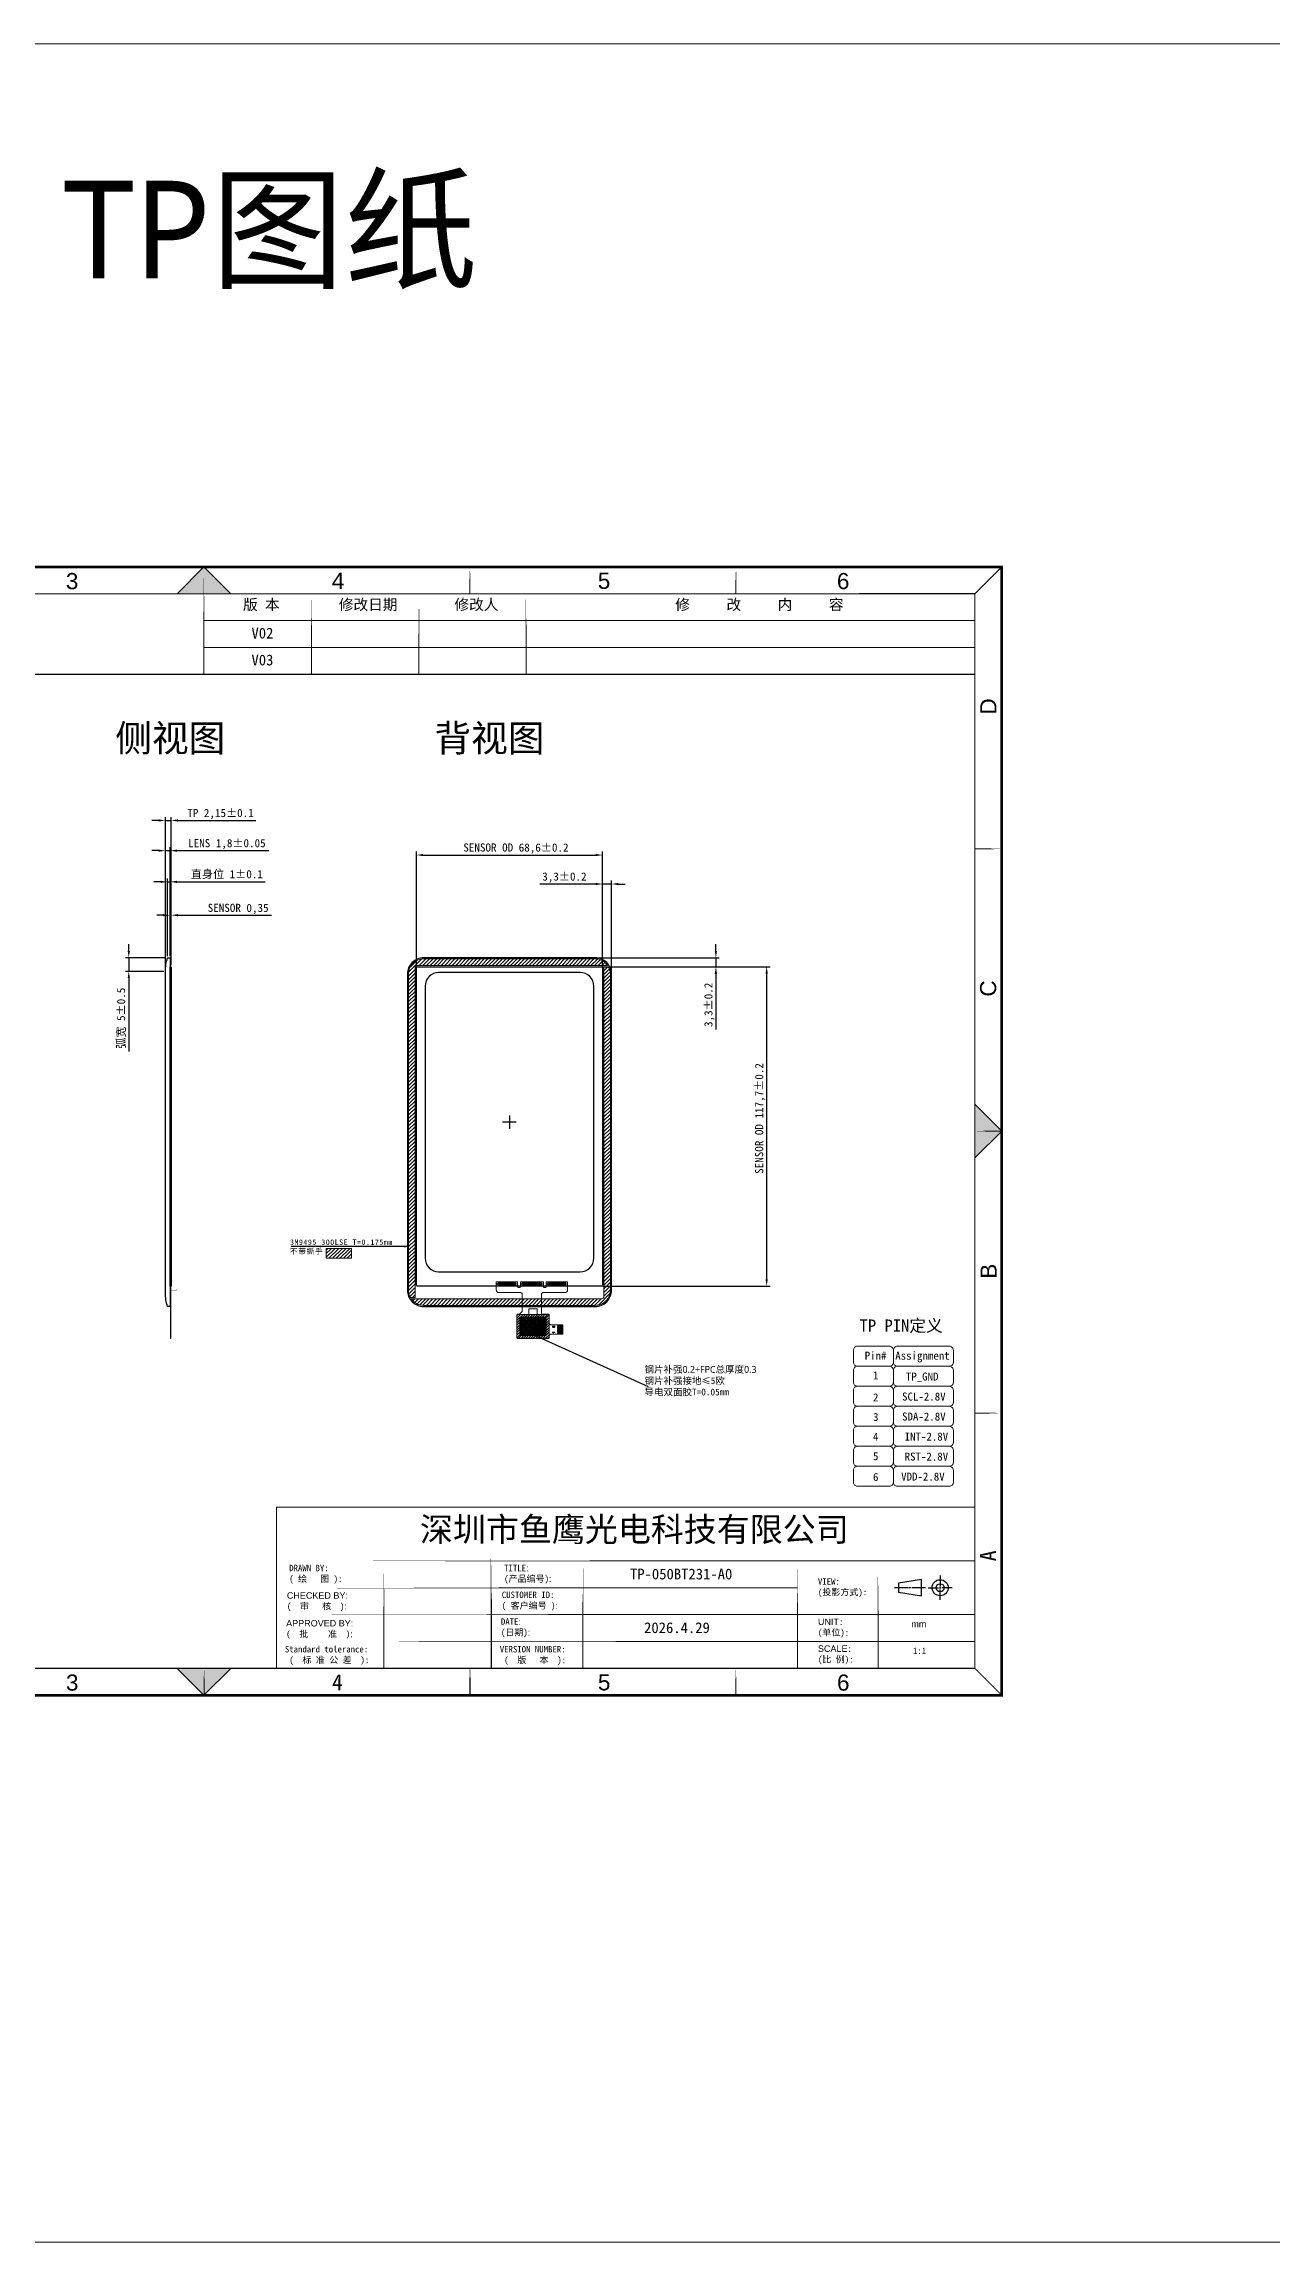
# Model space of a CAD drawing. Header units: millimetres. Extents: x 3771 to 6075, y -4461 to -3651.
# Drawn here: x 4311 to 4763, y -4461 to -3651 of the extents above; entities that cross this region are included whole.
import ezdxf

# ---------------------------------------------------------------- set-up
doc = ezdxf.new("R2010")
doc.units = ezdxf.units.MM
doc.header["$PDMODE"] = 35
doc.layers.get('0').update_dxf_attribs({"lineweight": 18})
doc.layers.get('Defpoints').update_dxf_attribs({"lineweight": 18})
for name, color, linetype in [('FPC', 5, 'Continuous'), ('LENS', 3, 'Continuous'), ('OCA', 2, 'Continuous'), ('SENSOR', 1, 'Continuous'), ('鑫视界图框', 3, 'Continuous')]:
    doc.layers.add(name, color=color, linetype=linetype)
for name, color, linetype, lineweight in [('TP-FPC', 30, 'Continuous', 0), ('双面胶', 2, 'Continuous', 13), ('图框', 4, 'Continuous', 9)]:
    doc.layers.add(name, color=color, linetype=linetype, lineweight=lineweight)
doc.styles.add('Arial', font='arial.ttf', dxfattribs={"height": 3})
doc.styles.get("Standard").update_dxf_attribs({"font": ''})
doc.styles.add('ZI2.5', font='', dxfattribs={"height": 2.5})
doc.styles.add('宋体', font='')
doc.styles.add('样式 4', font='')
doc.styles.add('黑体', font='simhei.ttf')
doc.styles.get('Standard').set_extended_font_data('宋体')
doc.styles.get('ZI2.5').set_extended_font_data('SimSun')
doc.styles.get('宋体').set_extended_font_data('宋体')
doc.styles.get('样式 4').set_extended_font_data('SimSun')
doc.dimstyles.new('HJ', dxfattribs={"dimtxt": 3, "dimasz": 2.5, "dimexe": 1.25, "dimexo": 0.625, "dimtad": 1, "dimtxsty": '黑体', "dimcen": 2.5, "dimclrd": 4, "dimclre": 4, "dimclrt": 4, "dimadec": 0, "dimazin": 0, "dimtfac": 1, "dimtmove": 0, "dimatfit": 3, "dimfxl": 1, "dimarcsym": 0})
doc.dimstyles.new('Standard$7', dxfattribs={"dimtxt": 2.5, "dimasz": 2.5, "dimexe": 0.5, "dimexo": 0.5, "dimgap": 0.8, "dimtad": 1, "dimdec": 8, "dimdsep": 46, "dimtxsty": '宋体', "dimcen": 1.25, "dimaunit": 1, "dimazin": 2, "dimtfac": 1, "dimtdec": 8, "dimtmove": 0, "dimatfit": 3, "dimfxl": 1, "dimtolj": 1, "dimarcsym": 0})

# ---------------------------------------------------------------- blocks, each defined once
blk = doc.blocks.new('*D16')
at = {"color": 4, "lineweight": -2}
for p, q in [((4353.22, -3947.8), (4350.72, -3947.8)), ((4355.72, -3991.64), (4355.72, -3946.55)), ((4355.72, -3947.8), (4357.52, -3947.8)), ((4357.52, -3986.64), (4357.52, -3946.55)), ((4360.02, -3947.8), (4393.89, -3947.8))]:
    blk.add_line(p, q, dxfattribs=at)
at = {"color": 4}
for points in [[(4353.22, -3947.38), (4353.22, -3948.21), (4355.72, -3947.8)], [(4360.02, -3947.38), (4360.02, -3948.21), (4357.52, -3947.8)]]:
    blk.add_solid(points, dxfattribs=at)
at = {"layer": 'Defpoints', "color": 0}
for p in [(4355.72, -3947.8), (4355.72, -3992.27), (4357.52, -3987.27)]:
    blk.add_point(p, dxfattribs=at)
at = {"color": 4, "insert": (4378.39, -3945.42), "char_height": 3, "attachment_point": 5, "style": '黑体'}
blk.add_mtext('LENS 1,8%%P0.05', dxfattribs=at)
blk = doc.blocks.new('*D17')
at = {"color": 4, "lineweight": -2}
for p, q in [((4355.02, -3971.58), (4352.52, -3971.58)), ((4357.52, -3986.64), (4357.52, -3970.33)), ((4357.52, -3971.58), (4357.87, -3971.58)), ((4357.87, -3989.94), (4357.87, -3970.33)), ((4360.37, -3971.58), (4394.84, -3971.58))]:
    blk.add_line(p, q, dxfattribs=at)
at = {"color": 4}
for points in [[(4355.02, -3971.16), (4355.02, -3972), (4357.52, -3971.58)], [(4360.37, -3971.16), (4360.37, -3972), (4357.87, -3971.58)]]:
    blk.add_solid(points, dxfattribs=at)
at = {"layer": 'Defpoints', "color": 0}
for p in [(4357.52, -3971.58), (4357.52, -3987.27), (4357.87, -3990.57)]:
    blk.add_point(p, dxfattribs=at)
at = {"color": 4, "insert": (4382.54, -3969.26), "char_height": 3, "attachment_point": 5, "style": '黑体'}
blk.add_mtext('SENSOR 0,35', dxfattribs=at)
blk = doc.blocks.new('*D18')
at = {"color": 4, "lineweight": -2}
for p, q in [((4355.72, -3991.64), (4355.72, -3935.42)), ((4357.87, -3989.94), (4357.87, -3935.42)), ((4353.22, -3936.67), (4350.72, -3936.67)), ((4355.72, -3936.67), (4357.87, -3936.67)), ((4360.37, -3936.67), (4389.08, -3936.67))]:
    blk.add_line(p, q, dxfattribs=at)
at = {"color": 4}
for points in [[(4353.22, -3936.26), (4353.22, -3937.09), (4355.72, -3936.67)], [(4360.37, -3936.26), (4360.37, -3937.09), (4357.87, -3936.67)]]:
    blk.add_solid(points, dxfattribs=at)
at = {"layer": 'Defpoints', "color": 0}
for p in [(4357.87, -3936.67), (4355.72, -3992.27), (4357.87, -3990.57)]:
    blk.add_point(p, dxfattribs=at)
at = {"color": 4, "insert": (4376.04, -3934.3), "char_height": 3, "attachment_point": 5, "style": '黑体'}
blk.add_mtext('TP 2,15%%P0.1', dxfattribs=at)
blk = doc.blocks.new('*D25')
at = {"color": 4, "lineweight": -2}
for p, q in [((4516.95, -3990.57), (4578.56, -3990.57)), ((4577.31, -3993.07), (4577.31, -4105.77)), ((4516.95, -4108.27), (4578.56, -4108.27))]:
    blk.add_line(p, q, dxfattribs=at)
at = {"color": 4}
for points in [[(4576.89, -3993.07), (4577.73, -3993.07), (4577.31, -3990.57)], [(4576.89, -4105.77), (4577.73, -4105.77), (4577.31, -4108.27)]]:
    blk.add_solid(points, dxfattribs=at)
at = {"layer": 'Defpoints', "color": 0}
for p in [(4516.32, -3990.57), (4516.32, -4108.27), (4577.31, -4108.27)]:
    blk.add_point(p, dxfattribs=at)
at = {"color": 4, "insert": (4574.93, -4046.5), "char_height": 3, "attachment_point": 5, "rotation": 90, "style": '黑体'}
blk.add_mtext('SENSOR OD 117,7%%P0.2', dxfattribs=at)
blk = doc.blocks.new('*D26')
at = {"color": 4, "lineweight": -2}
for p, q in [((4558.6, -3984.77), (4558.6, -3982.27)), ((4514.75, -3987.27), (4559.85, -3987.27)), ((4516.95, -3990.57), (4559.85, -3990.57)), ((4558.6, -3987.27), (4558.6, -3990.57)), ((4558.6, -3993.07), (4558.6, -4013.65))]:
    blk.add_line(p, q, dxfattribs=at)
at = {"color": 4}
for points in [[(4558.19, -3984.77), (4559.02, -3984.77), (4558.6, -3987.27)], [(4558.19, -3993.07), (4559.02, -3993.07), (4558.6, -3990.57)]]:
    blk.add_solid(points, dxfattribs=at)
at = {"layer": 'Defpoints', "color": 0}
for p in [(4514.12, -3987.27), (4516.32, -3990.57), (4558.6, -3987.27)]:
    blk.add_point(p, dxfattribs=at)
at = {"color": 4, "insert": (4556.22, -4004.61), "char_height": 3, "attachment_point": 5, "rotation": 90, "style": '黑体'}
blk.add_mtext('3,3%%P0.2', dxfattribs=at)
blk = doc.blocks.new('*D27')
at = {"color": 4, "lineweight": -2}
for p, q in [((4448.22, -3990.44), (4448.22, -3948.16)), ((4450.72, -3949.41), (4514.32, -3949.41)), ((4516.82, -3990.44), (4516.82, -3948.16))]:
    blk.add_line(p, q, dxfattribs=at)
at = {"color": 4}
for points in [[(4450.72, -3948.99), (4450.72, -3949.82), (4448.22, -3949.41)], [(4514.32, -3948.99), (4514.32, -3949.82), (4516.82, -3949.41)]]:
    blk.add_solid(points, dxfattribs=at)
at = {"layer": 'Defpoints', "color": 0}
for p in [(4516.82, -3949.41), (4448.22, -3991.07), (4516.82, -3991.07)]:
    blk.add_point(p, dxfattribs=at)
at = {"color": 4, "insert": (4484.91, -3947.03), "char_height": 3, "attachment_point": 5, "style": '黑体'}
blk.add_mtext('SENSOR OD 68,6%%P0.2', dxfattribs=at)
blk = doc.blocks.new('*D28')
at = {"color": 4, "lineweight": -2}
for p, q in [((4514.32, -3960.1), (4493.74, -3960.1)), ((4516.82, -3990.44), (4516.82, -3958.85)), ((4520.12, -3960.1), (4516.82, -3960.1)), ((4520.12, -3992.64), (4520.12, -3958.85)), ((4522.62, -3960.1), (4525.12, -3960.1))]:
    blk.add_line(p, q, dxfattribs=at)
at = {"color": 4}
for points in [[(4514.32, -3959.69), (4514.32, -3960.52), (4516.82, -3960.1)], [(4522.62, -3959.69), (4522.62, -3960.52), (4520.12, -3960.1)]]:
    blk.add_solid(points, dxfattribs=at)
at = {"layer": 'Defpoints', "color": 0}
for p in [(4520.12, -3960.1), (4516.82, -3991.07), (4520.12, -3993.27)]:
    blk.add_point(p, dxfattribs=at)
at = {"color": 4, "insert": (4502.78, -3957.72), "char_height": 3, "attachment_point": 5, "style": '黑体'}
blk.add_mtext('3,3%%P0.2', dxfattribs=at)
blk = doc.blocks.new('*D29')
at = {"color": 4, "lineweight": -2}
for p, q in [((4354.02, -3959.29), (4351.52, -3959.29)), ((4356.52, -3986.64), (4356.52, -3958.04)), ((4356.52, -3959.29), (4357.52, -3959.29)), ((4357.52, -3986.64), (4357.52, -3958.04)), ((4360.02, -3959.29), (4392.49, -3959.29))]:
    blk.add_line(p, q, dxfattribs=at)
at = {"color": 4}
for points in [[(4354.02, -3958.88), (4354.02, -3959.71), (4356.52, -3959.29)], [(4360.02, -3958.88), (4360.02, -3959.71), (4357.52, -3959.29)]]:
    blk.add_solid(points, dxfattribs=at)
at = {"layer": 'Defpoints', "color": 0}
for p in [(4356.52, -3959.29), (4356.52, -3987.27), (4357.52, -3987.27)]:
    blk.add_point(p, dxfattribs=at)
at = {"color": 4, "insert": (4378.39, -3956.65), "char_height": 3, "attachment_point": 5, "style": '黑体'}
blk.add_mtext('直身位 1%%P0.1', dxfattribs=at)
blk = doc.blocks.new('*D31')
at = {"color": 4, "lineweight": -2}
for p, q in [((4342.24, -3984.77), (4342.24, -3982.27)), ((4355.9, -3987.27), (4340.99, -3987.27)), ((4355.1, -3992.27), (4340.99, -3992.27)), ((4342.24, -3987.27), (4342.24, -3992.27)), ((4342.24, -3994.77), (4342.24, -4021.81))]:
    blk.add_line(p, q, dxfattribs=at)
at = {"color": 4}
for points in [[(4341.82, -3984.77), (4342.66, -3984.77), (4342.24, -3987.27)], [(4341.82, -3994.77), (4342.66, -3994.77), (4342.24, -3992.27)]]:
    blk.add_solid(points, dxfattribs=at)
at = {"layer": 'Defpoints', "color": 0}
for p in [(4342.24, -3992.27), (4355.72, -3992.27), (4356.52, -3987.27)]:
    blk.add_point(p, dxfattribs=at)
at = {"color": 4, "insert": (4339.59, -4009.54), "char_height": 3, "attachment_point": 5, "rotation": 90, "style": '黑体'}
blk.add_mtext('弧宽 5%%P0.5', dxfattribs=at)

msp = doc.modelspace()

# ---------------------------------------------------------------- hatches: boundary and pattern name
for points in [[(4360.031, -3853.121), (4369.931, -3843.221), (4379.831, -3853.121)], [(4654.061, -4041.221), (4663.961, -4051.121), (4654.061, -4061.021)], [(4360.031, -4249.121), (4369.931, -4259.021), (4379.831, -4249.121)]]:
    msp.add_hatch(color=3).paths.add_polyline_path(points)
h = msp.add_hatch()
h.set_pattern_fill('ANSI31', color=256, scale=0.2, style=0)
h.set_pattern_definition([(45, (11.65926, -5.84124), (-0.449012806, 0.449012806), [])])
edge = h.paths.add_edge_path()
edge.add_line((4485.703, -4127.497), (4496.703, -4127.497))
edge.add_arc((4496.703, -4127.097), 0.4, 270, 360)
edge.add_line((4497.103, -4127.097), (4497.103, -4119.097))
edge.add_arc((4496.703, -4119.097), 0.4, 0, 90)
edge.add_line((4496.703, -4118.697), (4485.703, -4118.697))
edge.add_arc((4485.703, -4119.097), 0.4, 90, 180)
edge.add_line((4485.303, -4119.097), (4485.303, -4127.097))
edge.add_arc((4485.703, -4127.097), 0.4, 180, 270)
h = msp.add_hatch()
h.set_pattern_fill('ANSI37', color=4, scale=0.15, style=0)
h.set_pattern_definition([(45, (0, -1.304), (-0.336759605, 0.336759605), []), (135, (0, -1.304), (-0.336759605, -0.336759605), [])])
h.paths.add_polyline_path([(4486.303, -4126.497), (4496.103, -4126.497), (4496.103, -4119.697), (4486.303, -4119.697)])
at = {"layer": '双面胶'}
h = msp.add_hatch(dxfattribs=at)
h.set_pattern_fill('ANSI31', color=6, scale=0.3, style=0)
h.set_pattern_definition([(45, (2837.8011, -4297.599), (-0.6735192, 0.6735192), [])])
edge = h.paths.add_edge_path()
edge.add_line((4446.017, -4112.455), (4447.723, -4112.455))
edge.add_line((4447.723, -4112.455), (4447.723, -3991.067))
edge.add_arc((4448.723, -3991.067), 1, 90, 180, ccw=False)
edge.add_line((4448.723, -3990.067), (4518.719, -3990.067))
edge.add_arc((4514.123, -3993.267), 5.6, 34.849905, 90)
edge.add_line((4514.123, -3987.667), (4450.923, -3987.667))
edge.add_arc((4450.923, -3993.267), 5.6, 90, 180)
edge.add_line((4445.323, -3993.267), (4445.323, -4109.755))
edge.add_arc((4450.923, -4109.755), 5.6, 180, 208.825449)
edge = h.paths.add_edge_path()
edge.add_line((4519.029, -3990.567), (4517.323, -3990.567))
edge.add_line((4517.323, -3990.567), (4517.323, -4111.955))
edge.add_arc((4516.323, -4111.955), 1, -90, 0, ccw=False)
edge.add_line((4516.323, -4112.955), (4446.327, -4112.955))
edge.add_arc((4450.923, -4109.755), 5.6, 214.849905, 270)
edge.add_line((4450.923, -4115.355), (4514.123, -4115.355))
edge.add_arc((4514.123, -4109.755), 5.6, 270, 360.000001)
edge.add_line((4519.723, -4109.755), (4519.723, -3993.267))
edge.add_arc((4514.123, -3993.267), 5.6, 0.000001, 28.825449)
h = msp.add_hatch(dxfattribs=at)
h.set_pattern_fill('ANSI31', color=6, scale=0.3, style=0)
h.set_pattern_definition([(45, (3471.6971, -4894.1573), (-0.6735192, 0.6735192), [])])
h.paths.add_polyline_path([(4415.027, -4094.353), (4424.356, -4094.353), (4424.356, -4098.007), (4415.027, -4098.007)])

# ---------------------------------------------------------------- linework, layer by layer
at = {"color": 1}
msp.add_lwpolyline([(3994.728, -4460.527), (6074.728, -4460.527), (6074.728, -3650.527), (3994.728, -3650.527)], close=True, dxfattribs=at)
at = {"color": 3}
for points in [[(4360.031, -3853.121), (4369.931, -3843.221), (4379.831, -3853.121)], [(4654.061, -4041.221), (4663.961, -4051.121), (4654.061, -4061.021)], [(4360.031, -4249.121), (4369.931, -4259.021), (4379.831, -4249.121)]]:
    msp.add_lwpolyline(points, close=True, dxfattribs=at)
msp.add_lwpolyline([(4485.703, -4127.497), (4496.703, -4127.497, 0.4142136), (4497.103, -4127.097), (4497.103, -4119.097, 0.4142136), (4496.703, -4118.697), (4485.703, -4118.697, 0.4142136), (4485.303, -4119.097), (4485.303, -4127.097, 0.4142136)], format="xyb", close=True)
at = {"color": 4}
for points in [[(4486.303, -4126.497), (4496.103, -4126.497), (4496.103, -4119.697), (4486.303, -4119.697)], [(4489.703, -4119.697), (4492.703, -4119.697), (4492.703, -4116.697), (4489.703, -4116.697)]]:
    msp.add_lwpolyline(points, close=True, dxfattribs=at)
at = {"color": 0}
for points in [[(4498.522, -4123.193, 0.1400578), (4498.519, -4123.25, 0.1542561), (4498.55, -4123.303, 0.1173098), (4498.603, -4123.333, 0.0551885), (4498.751, -4123.357, -0.1019558), (4498.7, -4123.294, -0.0934903), (4498.681, -4123.229, -0.1076142), (4498.693, -4123.132, -0.1220378), (4498.756, -4123.037, -0.1840073), (4498.936, -4122.966, -0.1692967), (4499.13, -4123.016, -0.2070681), (4499.233, -4123.186, -0.175785), (4499.2, -4123.372, -0.184871), (4499.038, -4123.493, -0.0704396), (4498.837, -4123.522, -0.0607945), (4498.628, -4123.503, -0.1567869), (4498.456, -4123.41, -0.1551277), (4498.387, -4123.266, -0.1025411), (4498.393, -4123.144, -0.1125979), (4498.437, -4123.06, -0.1039548), (4498.507, -4123.007, -0.0712006), (4498.592, -4122.981), (4498.609, -4123.136, 0.1094828), (4498.553, -4123.153, 0.1662773)], [(4498.74, -4125.555), (4498.594, -4125.555, 0.2025973), (4498.383, -4125.319), (4498.383, -4125.189), (4499.222, -4125.189), (4499.222, -4125.349), (4498.618, -4125.349, -0.1100005)], [(4498.918, -4123.124, 0.1355485), (4498.839, -4123.15, 0.1791943), (4498.8, -4123.21, 0.1876719), (4498.811, -4123.283, 0.0991062), (4498.841, -4123.316, 0.0878097), (4498.879, -4123.335, 0.066033), (4498.933, -4123.343, 0.0841859), (4499.013, -4123.333, 0.1094036), (4499.066, -4123.303, 0.1292473), (4499.099, -4123.257, 0.1136011), (4499.103, -4123.213, 0.1365287), (4499.085, -4123.168, 0.1806039), (4499.024, -4123.129, 0.0823593)]]:
    msp.add_lwpolyline(points, format="xyb", close=True, dxfattribs=at)
at = {"color": 4, "elevation": 0}
for points in [[(4609.27, -4131.899), (4609.27, -4136.322, 0.4142136), (4610.745, -4137.797), (4622.541, -4137.797, 0.4142136), (4624.016, -4136.322), (4624.016, -4131.899, 0.4142136), (4622.541, -4130.424), (4610.745, -4130.424, 0.4142136)], [(4624.016, -4131.899), (4624.016, -4136.322, 0.4142136), (4625.491, -4137.797), (4644.66, -4137.797, 0.4142136), (4646.134, -4136.322), (4646.134, -4131.899, 0.4142136), (4644.66, -4130.424), (4625.491, -4130.424, 0.4142136)], [(4609.27, -4139.271), (4609.27, -4143.695, 0.4142136), (4610.745, -4145.17), (4622.541, -4145.17, 0.4142136), (4624.016, -4143.695), (4624.016, -4139.271, 0.4142136), (4622.541, -4137.797), (4610.745, -4137.797, 0.4142136)], [(4624.016, -4139.271), (4624.016, -4143.695, 0.4142136), (4625.491, -4145.17), (4644.66, -4145.17, 0.4142136), (4646.134, -4143.695), (4646.134, -4139.271, 0.4142136), (4644.66, -4137.797), (4625.491, -4137.797, 0.4142136)], [(4609.27, -4146.644), (4609.27, -4151.068, 0.4142136), (4610.745, -4152.542), (4622.541, -4152.542, 0.4142136), (4624.016, -4151.068), (4624.016, -4146.644, 0.4142136), (4622.541, -4145.17), (4610.745, -4145.17, 0.4142136)], [(4624.016, -4146.644), (4624.016, -4151.068, 0.4142136), (4625.491, -4152.542), (4644.66, -4152.542, 0.4142136), (4646.134, -4151.068), (4646.134, -4146.644, 0.4142136), (4644.66, -4145.17), (4625.491, -4145.17, 0.4142136)], [(4609.27, -4154.017), (4609.27, -4158.441, 0.4142136), (4610.745, -4159.915), (4622.541, -4159.915, 0.4142136), (4624.016, -4158.441), (4624.016, -4154.017, 0.4142136), (4622.541, -4152.542), (4610.745, -4152.542, 0.4142136)], [(4624.016, -4154.017), (4624.016, -4158.441, 0.4142136), (4625.491, -4159.915), (4644.66, -4159.915, 0.4142136), (4646.134, -4158.441), (4646.134, -4154.017, 0.4142136), (4644.66, -4152.542), (4625.491, -4152.542, 0.4142136)], [(4609.27, -4161.39), (4609.27, -4165.813, 0.4142136), (4610.745, -4167.288), (4622.541, -4167.288, 0.4142136), (4624.016, -4165.813), (4624.016, -4161.39, 0.4142136), (4622.541, -4159.915), (4610.745, -4159.915, 0.4142136)], [(4624.016, -4161.39), (4624.016, -4165.813, 0.4142136), (4625.491, -4167.288), (4644.66, -4167.288, 0.4142136), (4646.134, -4165.813), (4646.134, -4161.39, 0.4142136), (4644.66, -4159.915), (4625.491, -4159.915, 0.4142136)], [(4609.27, -4168.763), (4609.27, -4173.186, 0.4142136), (4610.745, -4174.661), (4622.541, -4174.661, 0.4142136), (4624.016, -4173.186), (4624.016, -4168.763, 0.4142136), (4622.541, -4167.288), (4610.745, -4167.288, 0.4142136)], [(4624.016, -4168.763), (4624.016, -4173.186, 0.4142136), (4625.491, -4174.661), (4644.66, -4174.661, 0.4142136), (4646.134, -4173.186), (4646.134, -4168.763, 0.4142136), (4644.66, -4167.288), (4625.491, -4167.288, 0.4142136)], [(4609.27, -4176.135), (4609.27, -4180.559, 0.4142136), (4610.745, -4182.034), (4622.541, -4182.034, 0.4142136), (4624.016, -4180.559), (4624.016, -4176.135, 0.4142136), (4622.541, -4174.661), (4610.745, -4174.661, 0.4142136)], [(4624.016, -4176.135), (4624.016, -4180.559, 0.4142136), (4625.491, -4182.034), (4644.66, -4182.034, 0.4142136), (4646.134, -4180.559), (4646.134, -4176.135, 0.4142136), (4644.66, -4174.661), (4625.491, -4174.661, 0.4142136)]]:
    msp.add_lwpolyline(points, format="xyb", close=True, dxfattribs=at)
at = {"layer": 'FPC', "color": 1}
for points in [[(4478.453, -4107.617), (4478.153, -4107.617), (4478.153, -4107.317), (4478.453, -4107.317), (4478.453, -4106.867), (4478.753, -4106.867), (4478.753, -4108.067), (4478.453, -4108.067), (4478.453, -4107.617)], [(4479.053, -4108.067), (4479.353, -4108.067), (4479.353, -4106.867), (4479.053, -4106.867)], [(4479.653, -4108.067), (4479.953, -4108.067), (4479.953, -4106.867), (4479.653, -4106.867)], [(4480.253, -4108.067), (4480.553, -4108.067), (4480.553, -4106.867), (4480.253, -4106.867)], [(4480.853, -4108.067), (4481.153, -4108.067), (4481.153, -4106.867), (4480.853, -4106.867)], [(4481.453, -4108.067), (4481.753, -4108.067), (4481.753, -4106.867), (4481.453, -4106.867)], [(4482.053, -4108.067), (4482.353, -4108.067), (4482.353, -4106.867), (4482.053, -4106.867)], [(4482.653, -4108.067), (4482.953, -4108.067), (4482.953, -4106.867), (4482.653, -4106.867)], [(4483.253, -4108.067), (4483.553, -4108.067), (4483.553, -4106.867), (4483.253, -4106.867)], [(4483.853, -4108.067), (4484.153, -4108.067), (4484.153, -4106.867), (4483.853, -4106.867)], [(4484.753, -4107.617), (4485.053, -4107.617), (4485.053, -4107.317), (4484.753, -4107.317), (4484.753, -4106.867), (4484.453, -4106.867), (4484.453, -4108.067), (4484.753, -4108.067), (4484.753, -4107.617)], [(4487.353, -4107.617), (4487.053, -4107.617), (4487.053, -4107.317), (4487.353, -4107.317), (4487.353, -4106.867), (4487.653, -4106.867), (4487.653, -4108.067), (4487.353, -4108.067), (4487.353, -4107.617)], [(4488.253, -4108.067), (4487.953, -4108.067), (4487.953, -4106.867), (4488.253, -4106.867)], [(4488.853, -4108.067), (4488.553, -4108.067), (4488.553, -4106.867), (4488.853, -4106.867)], [(4489.453, -4108.067), (4489.153, -4108.067), (4489.153, -4106.867), (4489.453, -4106.867)], [(4490.053, -4108.067), (4489.753, -4108.067), (4489.753, -4106.867), (4490.053, -4106.867)], [(4490.653, -4108.067), (4490.353, -4108.067), (4490.353, -4106.867), (4490.653, -4106.867)], [(4491.253, -4108.067), (4490.953, -4108.067), (4490.953, -4106.867), (4491.253, -4106.867)], [(4491.853, -4108.067), (4491.553, -4108.067), (4491.553, -4106.867), (4491.853, -4106.867)], [(4492.453, -4108.067), (4492.153, -4108.067), (4492.153, -4106.867), (4492.453, -4106.867)], [(4493.053, -4108.067), (4492.753, -4108.067), (4492.753, -4106.867), (4493.053, -4106.867)], [(4493.653, -4108.067), (4493.353, -4108.067), (4493.353, -4106.867), (4493.653, -4106.867)], [(4494.253, -4107.617), (4494.553, -4107.617), (4494.553, -4107.317), (4494.253, -4107.317), (4494.253, -4106.867), (4493.953, -4106.867), (4493.953, -4108.067), (4494.253, -4108.067), (4494.253, -4107.617)], [(4496.853, -4107.617), (4496.553, -4107.617), (4496.553, -4107.317), (4496.853, -4107.317), (4496.853, -4106.867), (4497.153, -4106.867), (4497.153, -4108.067), (4496.853, -4108.067), (4496.853, -4107.617)], [(4497.753, -4108.067), (4497.453, -4108.067), (4497.453, -4106.867), (4497.753, -4106.867)], [(4498.353, -4108.067), (4498.053, -4108.067), (4498.053, -4106.867), (4498.353, -4106.867)], [(4498.953, -4108.067), (4498.653, -4108.067), (4498.653, -4106.867), (4498.953, -4106.867)], [(4499.553, -4108.067), (4499.253, -4108.067), (4499.253, -4106.867), (4499.553, -4106.867)], [(4500.153, -4108.067), (4499.853, -4108.067), (4499.853, -4106.867), (4500.153, -4106.867)], [(4500.753, -4108.067), (4500.453, -4108.067), (4500.453, -4106.867), (4500.753, -4106.867)], [(4501.353, -4108.067), (4501.053, -4108.067), (4501.053, -4106.867), (4501.353, -4106.867)], [(4501.953, -4108.067), (4501.653, -4108.067), (4501.653, -4106.867), (4501.953, -4106.867)], [(4502.553, -4108.067), (4502.253, -4108.067), (4502.253, -4106.867), (4502.553, -4106.867)], [(4503.153, -4107.617), (4503.453, -4107.617), (4503.453, -4107.317), (4503.153, -4107.317), (4503.153, -4106.867), (4502.853, -4106.867), (4502.853, -4108.067), (4503.153, -4108.067), (4503.153, -4107.617)]]:
    msp.add_lwpolyline(points, close=True, dxfattribs=at)
at = {"layer": 'LENS', "linetype": 'Continuous'}
for p, q in [((4485.023, -4047.855), (4480.023, -4047.855)), ((4482.523, -4045.355), (4482.523, -4050.355))]:
    msp.add_line(p, q, dxfattribs=at)
at = {"layer": 'LENS'}
for points in [[(4355.723, -3992.267, -0.0793276), (4356.523, -3987.267), (4357.523, -3987.267), (4357.523, -4115.755), (4356.523, -4115.755, -0.0793276), (4355.723, -4110.755)], [(4444.923, -3993.267), (4444.923, -4109.755, 0.4142136), (4450.923, -4115.755), (4514.123, -4115.755, 0.4142136), (4520.123, -4109.755), (4520.123, -3993.267, 0.4142136), (4514.123, -3987.267), (4450.923, -3987.267, 0.4142136)], [(4508.611, -3992.743), (4456.435, -3992.743, 0.4142136), (4451.435, -3997.743), (4451.435, -4097.967, 0.4142136), (4456.435, -4102.967), (4508.611, -4102.967, 0.4142136), (4513.611, -4097.967), (4513.611, -3997.743, 0.4142136)]]:
    msp.add_lwpolyline(points, format="xyb", close=True, dxfattribs=at)
at = {"layer": 'OCA', "color": 30, "const_width": 0.1}
msp.add_lwpolyline([(4357.648, -4106.667), (4357.648, -4109.193, 0.4142136), (4358.448, -4109.993), (4359.218, -4109.993, 0.4142136), (4360.018, -4109.193), (4360.018, -4094.269)], format="xyb", dxfattribs=at)
at = {"layer": 'SENSOR', "color": 0}
msp.add_lwpolyline([(4357.523, -3990.567), (4357.873, -3990.567), (4357.873, -4108.267), (4357.523, -4108.267)], close=True, dxfattribs=at)
msp.add_lwpolyline([(4448.723, -3990.567), (4516.323, -3990.567, -0.4142136), (4516.823, -3991.067), (4516.823, -4107.767, -0.4142136), (4516.323, -4108.267), (4448.723, -4108.267, -0.4142136), (4448.223, -4107.767), (4448.223, -3991.067, -0.4142136)], format="xyb", close=True, dxfattribs=at)
at = {"layer": 'TP-FPC', "linetype": 'Continuous'}
msp.add_lwpolyline([(4357.598, -4106.667), (4357.698, -4106.667), (4357.698, -4127.597), (4357.598, -4127.597)], close=True, dxfattribs=at)
msp.add_lwpolyline([(4478.653, -4110.667, -0.4142136), (4477.653, -4109.667), (4477.653, -4106.867, -0.4142136), (4477.853, -4106.667), (4485.353, -4106.667, -0.4142136), (4485.553, -4106.867), (4485.553, -4108.467, 0.4142136), (4485.853, -4108.767), (4486.253, -4108.767, 0.4142136), (4486.553, -4108.467), (4486.553, -4106.867, -0.4142136), (4486.753, -4106.667), (4494.853, -4106.667, -0.4142136), (4495.053, -4106.867), (4495.053, -4108.467, 0.4142136), (4495.353, -4108.767), (4495.753, -4108.767, 0.4142136), (4496.053, -4108.467), (4496.053, -4106.867, -0.4142136), (4496.253, -4106.667), (4503.753, -4106.667, -0.4142136), (4503.953, -4106.867), (4503.953, -4109.667, -0.4142136), (4502.953, -4110.667), (4494.853, -4110.667, 0.4142136), (4494.353, -4111.167), (4494.353, -4118.097, 0.4142136), (4494.853, -4118.597), (4496.703, -4118.597, -0.4142136), (4497.203, -4119.097), (4497.203, -4121.997, 0.4142136), (4497.703, -4122.497), (4502.003, -4122.497, -0.4142136), (4502.203, -4122.697), (4502.203, -4125.797, -0.4142136), (4502.003, -4125.997), (4497.703, -4125.997, 0.4142136), (4497.203, -4126.497), (4497.203, -4127.097, -0.4142136), (4496.703, -4127.597), (4485.703, -4127.597, -0.4142136), (4485.203, -4127.097), (4485.203, -4119.097, -0.4142136), (4485.703, -4118.597), (4486.053, -4118.597, 0.1989124), (4486.407, -4118.45), (4487.107, -4117.75, 0.1989124), (4487.253, -4117.397), (4487.253, -4111.167, 0.4142136), (4486.753, -4110.667)], format="xyb", close=True, dxfattribs=at)
at = {"layer": 'TP-FPC', "color": 2, "linetype": 'Continuous'}
for points in [[(4502.003, -4123.147), (4502.003, -4122.847), (4500.203, -4122.847), (4500.203, -4123.147)], [(4502.003, -4123.647), (4502.003, -4123.347), (4500.203, -4123.347), (4500.203, -4123.647)], [(4502.003, -4124.147), (4502.003, -4123.847), (4500.203, -4123.847), (4500.203, -4124.147)], [(4502.003, -4124.647), (4502.003, -4124.347), (4500.203, -4124.347), (4500.203, -4124.647)], [(4502.003, -4125.147), (4502.003, -4124.847), (4500.203, -4124.847), (4500.203, -4125.147)], [(4502.003, -4125.647), (4502.003, -4125.347), (4500.203, -4125.347), (4500.203, -4125.647)]]:
    msp.add_lwpolyline(points, close=True, dxfattribs=at)
at = {"layer": '双面胶', "color": 6}
for points in [[(4446.017, -4112.455), (4447.723, -4112.455), (4447.723, -3991.067, -0.4142136), (4448.723, -3990.067), (4518.719, -3990.067, 0.2453927), (4514.123, -3987.667), (4450.923, -3987.667, 0.4142136), (4445.323, -3993.267), (4445.323, -4109.755, 0.1264422)], [(4519.029, -3990.567), (4517.323, -3990.567), (4517.323, -4111.955, -0.4142136), (4516.323, -4112.955), (4446.327, -4112.955, 0.2453927), (4450.923, -4115.355), (4514.123, -4115.355, 0.4142136), (4519.723, -4109.755), (4519.723, -3993.267, 0.1264422)]]:
    msp.add_lwpolyline(points, format="xyb", close=True, dxfattribs=at)
msp.add_lwpolyline([(4415.027, -4094.353), (4424.356, -4094.353), (4424.356, -4098.007), (4415.027, -4098.007)], close=True, dxfattribs=at)
at = {"layer": '鑫视界图框', "color": 3}
for p, q in [((4654.061, -3853.121), (4611.552, -3853.121)), ((4624.44, -4219.376), (4629.563, -4219.376)), ((4629.86, -4219.376), (4630.454, -4219.376)), ((4630.751, -4219.376), (4635.874, -4219.376)), ((4636.795, -4219.421), (4640.656, -4219.421)), ((4640.953, -4219.421), (4641.547, -4219.421)), ((4641.25, -4214.966), (4641.25, -4218.827)), ((4641.25, -4219.718), (4641.25, -4219.124)), ((4641.25, -4223.876), (4641.25, -4220.015)), ((4645.705, -4219.421), (4641.844, -4219.421))]:
    msp.add_line(p, q, dxfattribs=at)
for points, const_width in [([(4663.961, -4259.021), (4075.901, -4259.021), (4075.901, -3843.221), (4663.961, -3843.221)], 0.99), ([(4369.931, -3843.221), (4369.931, -3843.221), (4369.932, -3882.821), (4369.932, -3882.821)], 0.396), ([(4467.941, -3843.221), (4467.941, -3843.221), (4467.941, -3853.022), (4467.941, -3853.022)], 0.396), ([(4565.951, -3843.221), (4565.951, -3843.221), (4565.951, -3853.022), (4565.951, -3853.022)], 0.396), ([(4654.061, -4249.121), (4085.801, -4249.121), (4085.801, -3853.121), (4654.061, -3853.121)], 0.396), ([(4085.801, -3853.121), (4654.061, -3853.121), (4654.061, -3882.821), (4085.801, -3882.821)], 0.396), ([(4409.531, -3853.121), (4409.531, -3853.121), (4409.532, -3882.821), (4409.532, -3882.821)], 0.396), ([(4449.131, -3853.121), (4449.131, -3853.121), (4449.132, -3882.821), (4449.132, -3882.821)], 0.396), ([(4488.731, -3853.121), (4488.731, -3853.121), (4488.732, -3882.821), (4488.732, -3882.821)], 0.396), ([(4369.931, -3863.021), (4654.061, -3863.021), (4654.061, -3872.921), (4369.931, -3872.921)], 0.396), ([(4663.961, -3947.17), (4654.16, -3947.17), (4654.16, -3947.17), (4663.961, -3947.17)], 0.396), ([(4654.16, -4051.121), (4663.961, -4051.121), (4663.961, -4051.121), (4654.16, -4051.121)], 0.396), ([(4663.961, -4155.07), (4654.16, -4155.07), (4654.16, -4155.07), (4663.961, -4155.07)], 0.396), ([(4396.661, -4189.721), (4654.061, -4189.721), (4654.061, -4249.121), (4396.661, -4249.121)], 0.396), ([(4396.661, -4209.521), (4654.061, -4209.521), (4654.061, -4209.521), (4396.661, -4209.521)], 0.396), ([(4436.261, -4209.521), (4436.261, -4209.521), (4436.262, -4249.121), (4436.262, -4249.121)], 0.396), ([(4475.861, -4208.531), (4475.861, -4208.531), (4475.862, -4249.121), (4475.862, -4249.121)], 0.396), ([(4509.521, -4209.521), (4509.521, -4209.521), (4509.522, -4249.121), (4509.522, -4249.121)], 0.396), ([(4588.721, -4209.521), (4588.721, -4209.521), (4588.722, -4249.121), (4588.722, -4249.121)], 0.396), ([(4618.421, -4209.521), (4618.421, -4209.521), (4618.422, -4249.121), (4618.422, -4249.121)], 0.396), ([(4396.661, -4219.421), (4588.721, -4219.421), (4588.721, -4219.421), (4396.661, -4219.421)], 0.396), ([(4396.661, -4229.321), (4654.061, -4229.321), (4654.061, -4229.321), (4396.661, -4229.321)], 0.396), ([(4396.661, -4239.221), (4654.061, -4239.221), (4654.061, -4239.221), (4396.661, -4239.221)], 0.396), ([(4369.979, -4249.131), (4369.979, -4249.131), (4369.979, -4258.932), (4369.979, -4258.932)], 0.396), ([(4467.989, -4249.131), (4467.989, -4249.131), (4467.989, -4258.932), (4467.989, -4258.932)], 0.396), ([(4565.999, -4249.131), (4565.999, -4249.131), (4565.999, -4258.932), (4565.999, -4258.932)], 0.396)]:
    msp.add_lwpolyline(points, close=True, dxfattribs=dict(at, const_width=const_width))
at = {"layer": '鑫视界图框', "color": 3, "const_width": 0.396}
for points in [[(4654.061, -3853.121), (4663.961, -3843.221)], [(4654.061, -4249.121), (4663.961, -4259.021)]]:
    msp.add_lwpolyline(points, dxfattribs=at)
at = {"layer": '鑫视界图框', "color": 3}
msp.add_lwpolyline([(4625.925, -4217.684), (4625.925, -4221.069), (4634.389, -4222.346), (4634.389, -4216.406)], close=True, dxfattribs=at)
for radius in [2.97, 1.485]:
    msp.add_circle((4641.25, -4219.421), radius, dxfattribs=at)

# ---------------------------------------------------------------- texts
at = {"color": 4, "attachment_point": 1}
for s, insert, char_height, width, style in [('{\\fMicrosoft YaHei|b0|i0|c134|p34;TP图纸}', (4318.096, -3700.938), 36, 829.19075, '样式 4'), ('{\\fSimHei|b0|i0|c0|p49;Pin#}', (4613.447, -4132.425), 2.94912, 5.51776, 'Arial'), ('{\\fSimHei|b0|i0|c0|p49;Assignment}', (4624.694, -4132.425), 2.94912, 5.51776, 'Arial'), ('{\\fSimHei|b0|i0|c134|p49;1}', (4616.496, -4139.666), 2.94912, 5.51776, 'Arial'), ('{\\fSimHei|b0|i0|c134|p49;TP_GND}', (4628.606, -4140.113), 2.94912, 5.51776, 'Arial'), ('{\\fSimHei|b0|i0|c134|p49;3}', (4616.496, -4154.996), 2.94912, 5.51776, 'Arial'), ('{\\fSimHei|b0|i0|c134|p49;2}', (4616.496, -4147.793), 2.94912, 5.51776, 'Arial'), ('{\\fSimHei|b0|i0|c134|p49;SCL-2.8V}', (4627.212, -4147.486), 2.94912, 5.51776, 'Arial'), ('{\\fSimHei|b0|i0|c134|p49;SDA-2.8V}', (4627.212, -4154.858), 2.94912, 5.51776, 'Arial'), ('{\\fSimHei|b0|i0|c134|p49;4}', (4616.496, -4162.275), 2.94912, 5.51776, 'Arial'), ('{\\fSimHei|b0|i0|c134|p49;INT-2.8V}', (4628.155, -4162.231), 2.94912, 5.51776, 'Arial'), ('{\\fSimHei|b0|i0|c134|p49;5}', (4616.496, -4169.478), 2.94912, 5.51776, 'Arial'), ('{\\fSimHei|b0|i0|c134|p49;RST-2.8V}', (4628.155, -4169.604), 2.94912, 5.51776, 'Arial'), ('{\\fSimHei|b0|i0|c134|p49;6}', (4616.496, -4177.143), 2.94912, 5.51776, 'Arial'), ('{\\fSimHei|b0|i0|c134|p49;VDD-2.8V}', (4626.861, -4176.977), 2.94912, 5.51776, 'Arial')]:
    msp.add_mtext(s, dxfattribs=dict(at, insert=insert, char_height=char_height, width=width, style=style))
at = {"attachment_point": 1}
for s, insert, char_height, width, style in [('{\\fSimHei|b0|i0|c134|p49;\\C4;侧视图}', (4337.291, -3901.392), 9.9, 49.89644, 'Arial'), ('{\\fSimHei|b0|i0|c134|p49;\\C4;背视图}', (4454.904, -3901.392), 9.9, 57.65104, 'Arial'), ('{\\T1.1;\\C4;3M9495 300LSE T=0.175mm\\P不带撕手}', (4401.639, -4091.07), 2, 54.41097, '黑体'), ('{\\fMicrosoft YaHei|b0|i0|c134|p34;\\C4;钢片补强0.2+FPC总厚度0.3\\P\\fSimHei|b0|i0|c134|p49;钢片补强接地≤5欧\\P\\C1;导电双面胶T=0.05mm}', (4532.305, -4137.712), 2.5, 43.97818, '黑体'), ('{\\fSimSun|b1|i0|c134|p2;\\C4;深圳市鱼鹰光电科技有限公司}', (4449.564, -4193.454), 8.91, 197.30197, 'Arial')]:
    msp.add_mtext(s, dxfattribs=dict(at, insert=insert, char_height=char_height, width=width, style=style))
at = {"color": 4, "char_height": 0.2, "width": 0.574, "attachment_point": 1, "rotation": 90, "style": 'Arial'}
for insert in [(4478.512, -4107.637), (4484.494, -4107.637), (4487.419, -4107.637), (4494, -4107.637)]:
    msp.add_mtext('{\\fSimHei|b0|i0|c134|p49;GND}', dxfattribs=dict(at, insert=insert))
at = {"color": 4, "extrusion": (0, 0, -1), "char_height": 0.2, "width": 0.574, "attachment_point": 1, "text_direction": (0, 1, 0), "style": 'Arial'}
for insert in [(4497.112, -4107.637), (4503.094, -4107.637)]:
    msp.add_mtext('{\\fSimHei|b0|i0|c134|p49;GND}', dxfattribs=dict(at, insert=insert))
at = {"layer": '图框', "color": 3, "lineweight": 5, "insert": (4611.549, -4120.563), "char_height": 4.5, "width": 42.15657, "attachment_point": 1, "style": 'ZI2.5'}
msp.add_mtext('{\\fSimHei|b0|i0|c134|p49;\\C4;TP PIN定义}', dxfattribs=at)
at = {"layer": '鑫视界图框', "color": 3, "char_height": 5.94, "width": 2.49821, "attachment_point": 1, "style": '黑体'}
for s, insert in [('{\\fArial|b0|i0|c0|p34;3}', (4319.057, -3845.482)), ('{\\fArial|b0|i0|c0|p34;4}', (4417.067, -3845.383)), ('{\\fArial|b0|i0|c0|p34;5}', (4515.077, -3845.383)), ('{\\fArial|b0|i0|c0|p34;6}', (4603.187, -3845.482)), ('{\\fArial|b0|i0|c0|p34;3}', (4319.106, -4251.393)), ('{\\fSimHei|b0|i0|c0|p49;4}', (4417.116, -4251.294)), ('{\\fArial|b0|i0|c0|p34;5}', (4515.126, -4251.294)), ('{\\fArial|b0|i0|c0|p34;6}', (4603.236, -4251.393))]:
    msp.add_mtext(s, dxfattribs=dict(at, insert=insert))
at = {"layer": '鑫视界图框', "color": 3, "lineweight": 0, "attachment_point": 1, "style": '黑体'}
for s, insert, char_height, width in [('版 本', (4384.341, -3855.131), 3.96, 60.00604), ('{\\fSimHei|b0|i0|c134|p49;修改日期}', (4419.654, -3855.131), 3.96, 60.00604), ('{\\fSimHei|b0|i0|c134|p49;修改人}', (4462.267, -3855.131), 3.96, 60.00604), ('{\\fSimHei|b0|i0|c134|p49;修     改     内     容}', (4543.621, -3855.131), 3.96, 155.75946), ('{\\fSimHei|b0|i0|c134|p49;V02}', (4387.455, -3865.66), 3.96, 60.00604), ('{\\fSimHei|b0|i0|c134|p49;V03}', (4387.455, -3875.56), 3.96, 60.00604), ('{\\C256;DRAWN BY:\\P( 绘   图 ):}', (4401.364, -4210.961), 2.376, 53.10783), ('{\\fSimHei|b0|i0|c0|p49;\\C256;TITLE\\fArial|b0|i0|c0|p34;:\\P\\fSimHei|b0|i0|c0|p49;(\\fSimHei|b0|i0|c134|p49;产品编号\\fSimHei|b0|i0|c0|p49;)\\fArial|b0|i0|c0|p34;:}', (4480.564, -4210.961), 2.376, 53.10783), ('{\\C0;TP-050BT231-A0}', (4526.94, -4212.378), 3.96, 41.6442), ('{\\fSimHei|b0|i0|c0|p49;\\C256;VIEW:\\P(\\fSimHei|b0|i0|c134|p49;投影方式\\fSimHei|b0|i0|c0|p49;):}', (4596.207, -4215.907), 2.376, 53.10783), ('{\\fArial|b0|i0|c0|p34;\\C256;CHECKED BY:\\P\\fSimHei|b0|i0|c0|p49;(\\fSimHei|b0|i0|c134|p49;  审   核  \\fSimHei|b0|i0|c0|p49;)\\fArial|b0|i0|c0|p34;:}', (4400.499, -4221.079), 2.376, 53.10783), ('{\\fSimHei|b0|i0|c0|p49;\\C256;CUSTOMER\\fSimHei|b0|i0|c134|p49; \\fSimHei|b0|i0|c0|p49;ID:\\fArial|b0|i0|c0|p34;\\P\\fSimHei|b0|i0|c0|p49;(\\fSimHei|b0|i0|c134|p49; 客户编号 \\fSimHei|b0|i0|c0|p49;)\\fArial|b0|i0|c0|p34;:}', (4479.699, -4220.836), 2.376, 53.10783), ('{\\fArial|b0|i0|c0|p34;\\C256;APPROVED BY:\\P\\fSimHei|b0|i0|c0|p49;(\\fSimHei|b0|i0|c134|p49;  批   \\H0.4167x; \\H2.4x; 准  \\fSimHei|b0|i0|c0|p49;)\\fArial|b0|i0|c0|p34;:}', (4400.24, -4231.305), 2.376, 53.10783), ('{\\fSimHei|b0|i0|c0|p49;\\C256;DATE\\fArial|b0|i0|c0|p34;:\\P\\fSimHei|b0|i0|c0|p49;(\\fSimHei|b0|i0|c134|p49;日期\\fSimHei|b0|i0|c0|p49;\\H1x;)\\fArial|b0|i0|c0|p34;:}', (4479.381, -4230.698), 2.376, 53.10783), ('{\\C0;2026.4.29}', (4532.137, -4232.161), 3.96, 19.12815), ('{\\fArial|b0|i0|c0|p34;\\C256;UNIT\\fSimHei|b0|i0|c0|p49;:\\P(\\fSimHei|b0|i0|c134|p49;单位\\fSimHei|b0|i0|c0|p49;):}', (4596.207, -4230.761), 2.376, 53.10783), ('{\\fArial|b0|i0|c0|p34;\\C256;mm}', (4630.639, -4231.572), 2.376, 53.10783), ('{\\fSimHei|b0|i0|c134|p49;\\C256;Standard tolerance\\fSimHei|b0|i0|c0|p49;:\\fSimHei|b0|i0|c134|p49;\\P \\fSimHei|b0|i0|c0|p49;(\\fSimHei|b0|i0|c134|p49;  标 准 公 差  \\fSimHei|b0|i0|c0|p49;):}', (4399.765, -4240.877), 2.376, 53.10783), ('{\\fSimHei|b0|i0|c134|p49;\\C256;VERSION NUMBER\\fSimHei|b0|i0|c0|p49;:\\fSimHei|b0|i0|c134|p49;\\P \\fSimHei|b0|i0|c0|p49;(\\fSimHei|b0|i0|c134|p49;  版   本  \\fSimHei|b0|i0|c0|p49;):}', (4478.965, -4240.877), 2.376, 53.10783), ('{\\fArial|b0|i0|c0|p34;\\C256;SCALE\\fSimHei|b0|i0|c0|p49;:\\P(\\fSimHei|b0|i0|c134|p49;比 例\\fSimHei|b0|i0|c0|p49;):}', (4596.207, -4240.661), 2.376, 53.10783), ('{\\fSimHei|b0|i0|c0|p49;\\C256;1:1}', (4631.235, -4241.472), 2.376, 53.10783)]:
    msp.add_mtext(s, dxfattribs=dict(at, insert=insert, char_height=char_height, width=width))
at = {"layer": '鑫视界图框', "color": 3, "char_height": 5.94, "width": 25.22711, "attachment_point": 1, "rotation": 90, "style": '黑体'}
for s, insert in [('{\\fArial|b0|i0|c0|p34;D}', (4656.036, -3897.655)), ('{\\fArial|b0|i0|c0|p34;C}', (4655.957, -4001.605)), ('{\\fArial|b0|i0|c0|p34;B}', (4656.137, -4105.555)), ('A', (4655.934, -4209.682))]:
    msp.add_mtext(s, dxfattribs=dict(at, insert=insert))

# ---------------------------------------------------------------- dimensions: what is measured, and where the dimension line sits
for base, p1, p2, text, picture, middle in [((4357.873, -3936.674), (4355.723, -3992.267), (4357.873, -3990.567), 'TP <>%%P0.1', '*D18', (4376.039, -3936.674)), ((4355.723, -3947.796), (4357.523, -3987.267), (4355.723, -3992.267), 'LENS <>%%P0.05', '*D16', (4378.385, -3947.796)), ((4356.523, -3959.294), (4357.523, -3987.267), (4356.523, -3987.267), '直身位 <>%%P0.1', '*D29', (4378.385, -3959.294)), ((4357.523, -3971.581), (4357.873, -3990.567), (4357.523, -3987.267), 'SENSOR <>', '*D17', (4382.54, -3971.581))]:
    dim = msp.add_linear_dim(base=base, p1=p1, p2=p2, text=text, dimstyle='HJ')
    dim.commit()
    dim.dimension.update_dxf_attribs({"geometry": picture, "text_midpoint": middle, "dimtype": 160})
for base, p1, p2, angle, text, picture, middle in [((4516.823, -3949.406), (4448.223, -3991.067), (4516.823, -3991.067), 180, 'SENSOR OD <>%%P0.2', '*D27', (4484.912, -3949.406)), ((4520.123, -3960.102), (4516.823, -3991.067), (4520.123, -3993.267), 180, '<>%%P0.2', '*D28', (4502.779, -3960.102)), ((4558.602, -3987.267), (4516.323, -3990.567), (4514.123, -3987.267), 90, '<>%%P0.2', '*D26', (4558.602, -4004.61)), ((4577.308, -4108.267), (4516.323, -3990.567), (4516.323, -4108.267), 90, 'SENSOR OD <>%%P0.2', '*D25', (4577.308, -4046.501))]:
    dim = msp.add_linear_dim(base=base, p1=p1, p2=p2, angle=angle, text=text, dimstyle='HJ')
    dim.commit()
    dim.dimension.update_dxf_attribs({"geometry": picture, "text_midpoint": middle, "dimtype": 160})
dim = msp.add_linear_dim(base=(4342.24, -3992.267), p1=(4356.523, -3987.267), p2=(4355.723, -3992.267), angle=90, text='弧宽 <>%%P0.5', dimstyle='HJ')
dim.commit()
dim.dimension.update_dxf_attribs({"geometry": '*D31', "text_midpoint": (4339.592, -4009.538)})

# ---------------------------------------------------------------- leaders
at = {"color": 4}
for points in [[(4445.572, -4093.693), (4402.124, -4093.693)], [(4490.352, -4125.687), (4533.599, -4145.278)]]:
    msp.add_leader(points, dimstyle='Standard$7', override={"dimtxt": 3.5, "dimasz": 2, "dimexe": 5.346, "dimexo": 1.85625, "dimgap": 0.09, "dimtih": 1, "dimtoh": 1, "dimdec": 4, "dimtxsty": 'Standard', "dimcen": 2.673, "dimclrd": 0, "dimclre": 0, "dimclrt": 0, "dimadec": 0, "dimtp": 0.0001, "dimtm": 0.0001, "dimtdec": 4, "dimtofl": 0, "dimatfit": 3}, dxfattribs=at)

doc.saveas('drawing.dxf')
